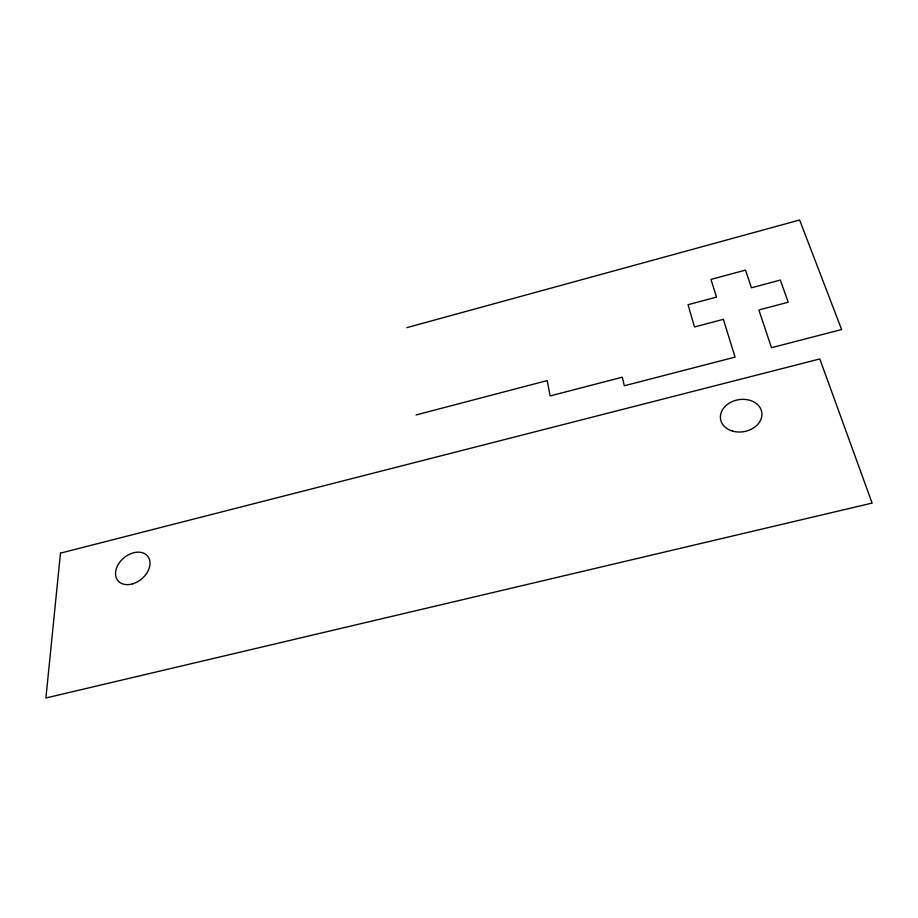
<?xml version="1.0" encoding="UTF-8"?>
<svg xmlns="http://www.w3.org/2000/svg" width="918" height="918" viewBox="0 0 918 918"><rect width="100%" height="100%" fill="white"/><g stroke="black" fill="none" stroke-linecap="round" stroke-linejoin="round"><path stroke-width="1.38" d="M406.823 327.646L799.624 220.01L841.622 329.551L771.487 347.692L758.865 309.974L788.206 302.217L780.334 280.07L751.44 287.782L745.519 270.11L710.991 279.405L716.488 297.122L688.052 304.707L694.501 326.957L723.373 319.338L735.077 357.113L624.32 385.767L622.289 377.183L550.123 395.945L547.208 380.58L416.084 414.947M60.473 553.141L45.9 697.99L872.1 503.087L819.82 358.961L60.473 553.141M732.507 431.093A20.907 16.191 -9.9 0 0 761.848 412.721A20.907 16.191 -9.9 0 0 729.11 403.243A20.907 16.191 -9.9 0 0 732.507 431.093M132.8 583.791A19.267 13.781 -39.7 0 0 147.683 556.205A19.267 13.781 -39.7 0 0 117.825 565.201A19.267 13.781 -39.7 0 0 132.8 583.791"/></g></svg>
